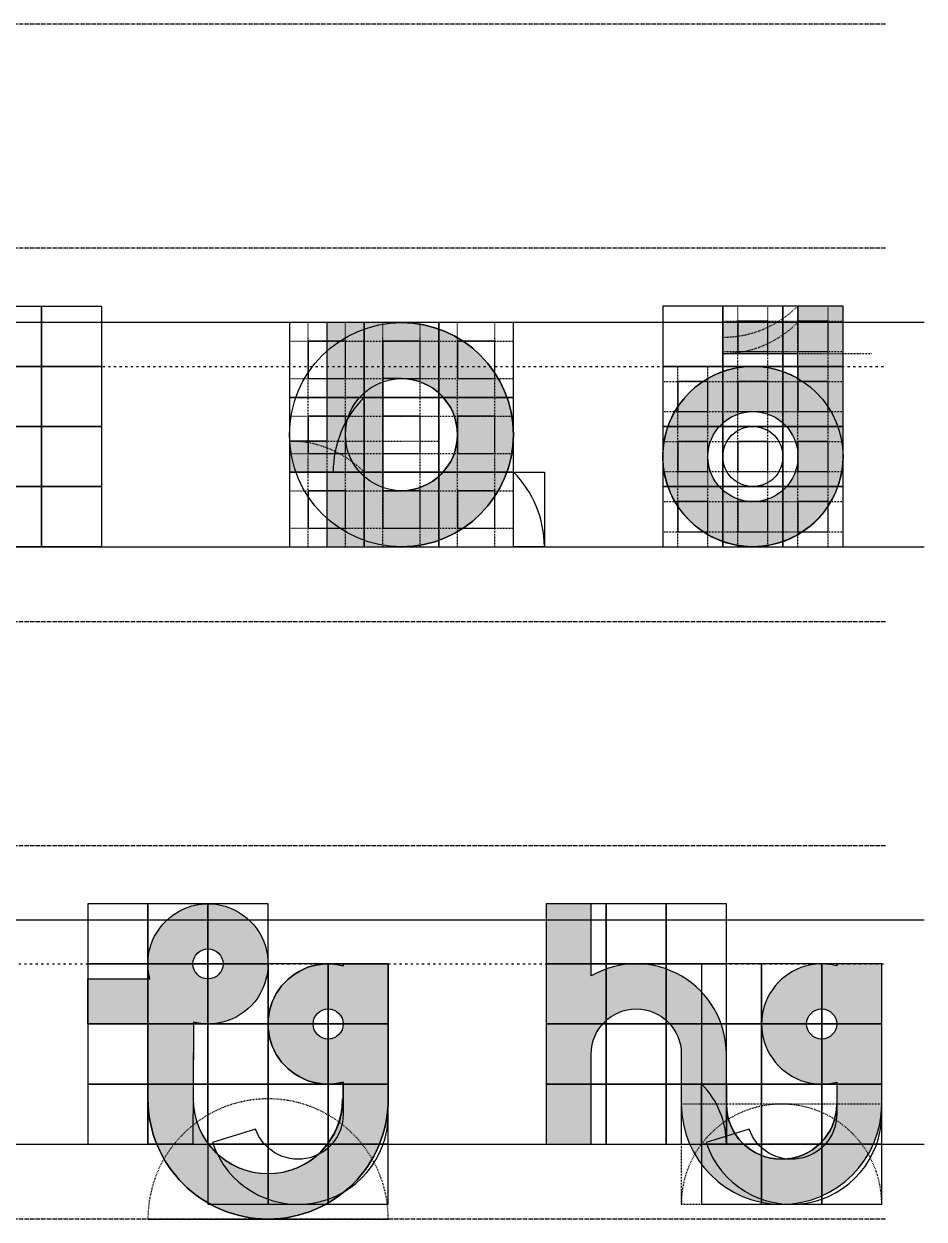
# Model space of a CAD drawing. Header units: millimetres. Extents: x -19 to 3010, y -292 to 470.
# Drawn here: x 1239.4 to 1360, y -250 to -90 of the extents above; entities that cross this region are included whole.
import ezdxf

# ---------------------------------------------------------------- set-up
doc = ezdxf.new("R2010")
doc.units = ezdxf.units.MM
doc.linetypes.add('ACAD_ISO02W100', pattern=[15, 12, -3])
doc.linetypes.add('ACAD_ISO03W100', pattern=[30, 12, -18])
for name, color, linetype in [('GUIDES', 252, 'Continuous'), ('guides_minor', 12, 'Continuous'), ('Lettering', 7, 'Continuous'), ('LINES', 252, 'Continuous'), ('Outlines', 5, 'Continuous')]:
    doc.layers.add(name, color=color, linetype=linetype)

msp = doc.modelspace()

# ---------------------------------------------------------------- hatches: boundary and pattern name
at = {"layer": 'Lettering'}
h = msp.add_hatch(color=256, dxfattribs=at)
h.dxf.hatch_style = 1
edge = h.paths.add_edge_path(flags=16)
edge.add_arc((1337.071067811866, -147.9289321881345), 6.035533905932425, 0, 360)
edge = h.paths.add_edge_path()
edge.add_line((1349.142135623731, -127.8104858350254), (1343.106601717798, -127.8104858350254))
edge.add_line((1343.106601717798, -127.8104858350254), (1343.106601717798, -130))
edge.add_line((1343.106601717798, -130), (1333.047378541244, -130))
edge.add_line((1333.047378541244, -130), (1333.047378541244, -134.142135623731))
edge.add_line((1333.047378541244, -134.142135623731), (1343.047378541244, -134.142135623731))
edge.add_line((1343.047378541244, -134.142135623731), (1343.106601717798, -137.4750808122542))
edge.add_arc((1337.071067811866, -147.9289321881344), 12.07106781186548, 60.00000000000048, 359.9999999999994)
edge.add_line((1349.142135623731, -147.9289321881345), (1349.142135623731, -127.8104858350254))
h = msp.add_hatch(color=256, dxfattribs=at)
h.dxf.hatch_style = 1
edge = h.paths.add_edge_path(flags=16)
edge.add_line((1290, -137.5), (1287.5, -137.5))
edge.add_line((1287.5, -137.5), (1287.5, -152.5))
edge.add_line((1287.5, -152.5), (1290, -152.5))
edge.add_arc((1290, -145), 7.5, 270, 450)
edge = h.paths.add_edge_path()
edge.add_arc((1290, -145), 15, 270, 450)
edge.add_line((1290, -130), (1280, -130))
edge.add_line((1280, -130), (1280, -145.857864376269))
edge.add_line((1280, -145.857864376269), (1275, -145.857864376269))
edge.add_line((1275, -145.857864376269), (1275, -150))
edge.add_line((1275, -150), (1280, -150))
edge.add_line((1280, -150), (1280, -160))
edge.add_line((1280, -160), (1290, -160))
h = msp.add_hatch(color=256, dxfattribs=at)
h.dxf.hatch_style = 1
edge = h.paths.add_edge_path(flags=16)
edge.add_arc((1264.09307353786, -215.857864376269), 2.011844635310808, 0, 360)
edge = h.paths.add_edge_path()
edge.add_line((1282.199675255658, -233.9289576655252), (1282.199675255658, -231.6970836852287))
edge.add_arc((1280.187830620347, -223.9052429175127), 8.047378541243775, 75.5224878140694, 284.4775121859306, ccw=False)
edge.add_line((1282.199675255658, -216.1134021497967), (1282.199675255658, -215.857864376269))
edge.add_line((1282.199675255658, -215.857864376269), (1288.235209161591, -215.857864376269))
edge.add_line((1288.235209161591, -215.857864376269), (1288.235209161591, -233.9289321881345))
edge.add_arc((1272.140452079104, -233.9289321881345), 16.09475708248738, -180, 0, ccw=False)
edge.add_line((1256.045694996616, -233.9289321881345), (1256.045694996616, -223.9052429175127))
edge.add_line((1256.045694996616, -223.9052429175127), (1247.998316455373, -223.9052429175127))
edge.add_line((1247.998316455373, -223.9052429175127), (1247.998316455373, -217.86970901158))
edge.add_line((1247.998316455373, -217.86970901158), (1256.301232770144, -217.8697090115799))
edge.add_arc((1264.09307353786, -215.8578643762691), 8.047378541243443, -104.03624346792708, 194.4775121859295, ccw=False)
edge.add_line((1262.141297553455, -223.664968313887), (1262.103488402078, -233.9467654984897))
edge.add_arc((1272.151538644185, -233.8891275522188), 10.04821555305991, 180.3286582731011, 359.7728847130649)
edge = h.paths.add_edge_path(flags=16)
edge.add_arc((1280.187830620347, -223.9052429175127), 2.011844635310808, 0, 360)
h = msp.add_hatch(color=256, dxfattribs=at)
h.dxf.hatch_style = 1
edge = h.paths.add_edge_path()
edge.add_arc((1340.907798145914, -234.6252104430787), 7.386634192232577, -180, 0, ccw=False)
edge.add_line((1333.521163953681, -234.6252104430787), (1333.521163953681, -227.9289321881345))
edge.add_arc((1321.450096141816, -227.9289321881346), 12.0710678118653, 2.698094356339602e-13, 120.0000000000016)
edge.add_line((1315.414562235883, -217.4750808122545), (1315.414562235883, -207.8104858350254))
edge.add_line((1315.414562235883, -207.8104858350254), (1309.37902832995, -207.8104858350254))
edge.add_line((1309.37902832995, -207.8104858350254), (1309.37902832995, -240))
edge.add_line((1309.37902832995, -240), (1315.414562235883, -240))
edge.add_line((1315.414562235883, -240), (1315.414562235883, -227.9289321881345))
edge.add_arc((1321.450096141816, -227.9289321881345), 6.035533905932652, 0, 180, ccw=False)
edge.add_line((1327.485630047749, -227.9289321881345), (1327.485630047749, -234.6252104430787))
edge.add_arc((1340.907798145914, -234.6252104430787), 13.42216809816523, 180, 360)
edge.add_line((1354.329966244079, -234.6252104430787), (1354.329966244079, -215.857864376269))
edge.add_line((1354.329966244079, -215.857864376269), (1348.294432338146, -215.857864376269))
edge.add_line((1348.294432338146, -215.857864376269), (1348.294432338146, -216.1134021497967))
edge.add_arc((1346.282587702835, -223.9052429175127), 8.047378541243775, 75.52248781406941, 284.4775121859306)
edge.add_line((1348.294432338146, -231.6970836852287), (1348.294432338147, -234.6252104430787))
edge = h.paths.add_edge_path(flags=16)
edge.add_arc((1346.282587702835, -223.9052429175127), 2.011844635310808, 0, 360)

# ---------------------------------------------------------------- linework, layer by layer
at = {"layer": 'GUIDES', "linetype": 'ACAD_ISO02W100', "ltscale": 0.005}
for p, q in [((1335.059223176554, -135.857864376269), (1335.059223176554, -127.8104858350253)), ((1339.082912447176, -135.857864376269), (1339.082912447176, -127.8104858350253)), ((1343.106601717798, -135.857864376269), (1343.106601717798, -127.8104858350254)), ((1347.13029098842, -135.857864376269), (1347.13029098842, -127.8104858350254)), ((1277.5, -140), (1277.5, -130)), ((1282.5, -140), (1282.5, -130)), ((1287.5, -140), (1287.5, -130)), ((1292.5, -140), (1292.5, -130)), ((1297.5, -140), (1297.5, -130)), ((1302.5, -140), (1302.5, -130)), ((1333.047378541244, -129.8223304703363), (1341.094757082487, -129.8223304703363)), ((1341.094757082487, -129.8223304703363), (1349.142135623731, -129.8223304703363)), ((1275, -132.5), (1285, -132.5)), ((1285, -132.5), (1295, -132.5)), ((1295, -132.5), (1305, -132.5)), ((1333.047378541244, -133.8460197409581), (1341.094757082487, -133.8460197409581)), ((1341.094757082487, -133.8460197409581), (1349.142135623731, -133.8460197409581)), ((1327.011844635311, -143.9052429175127), (1327.011844635311, -135.857864376269)), ((1331.035533905933, -143.9052429175127), (1331.035533905933, -135.857864376269)), ((1335.059223176554, -143.9052429175127), (1335.059223176554, -135.857864376269)), ((1339.082912447176, -143.9052429175127), (1339.082912447176, -135.857864376269)), ((1343.106601717798, -143.9052429175127), (1343.106601717798, -135.857864376269)), ((1347.13029098842, -143.9052429175127), (1347.13029098842, -135.857864376269)), ((1275, -137.5), (1285, -137.5)), ((1285, -137.5), (1295, -137.5)), ((1295, -137.5), (1305, -137.5)), ((1325, -137.86970901158), (1333.047378541244, -137.86970901158)), ((1333.047378541244, -137.86970901158), (1341.094757082487, -137.86970901158)), ((1341.094757082487, -137.86970901158), (1349.142135623731, -137.86970901158)), ((1277.5, -150), (1277.5, -140)), ((1282.5, -150), (1282.5, -140)), ((1287.5, -150), (1287.5, -140)), ((1292.5, -150), (1292.5, -140)), ((1297.5, -150), (1297.5, -140)), ((1302.5, -150), (1302.5, -140)), ((1325, -141.8933982822018), (1333.047378541244, -141.8933982822018)), ((1333.047378541244, -141.8933982822018), (1341.094757082487, -141.8933982822018)), ((1341.094757082487, -141.8933982822018), (1349.142135623731, -141.8933982822018)), ((1275, -142.5), (1285, -142.5)), ((1285, -142.5), (1295, -142.5)), ((1295, -142.5), (1305, -142.5)), ((1327.011844635311, -151.9526214587564), (1327.011844635311, -143.9052429175127)), ((1331.035533905933, -151.9526214587564), (1331.035533905933, -143.9052429175127)), ((1335.059223176554, -151.9526214587564), (1335.059223176554, -143.9052429175127)), ((1339.082912447176, -151.9526214587564), (1339.082912447176, -143.9052429175127)), ((1343.106601717798, -151.9526214587564), (1343.106601717798, -143.9052429175127)), ((1347.13029098842, -151.9526214587564), (1347.13029098842, -143.9052429175127)), ((1325, -145.9170875528237), (1333.047378541244, -145.9170875528237)), ((1333.047378541244, -145.9170875528237), (1341.094757082487, -145.9170875528237)), ((1341.094757082487, -145.9170875528237), (1349.142135623731, -145.9170875528237)), ((1275, -147.5), (1285, -147.5)), ((1285, -147.5), (1295, -147.5)), ((1295, -147.5), (1305, -147.5)), ((1277.5, -160), (1277.5, -150)), ((1282.5, -160), (1282.5, -150)), ((1287.5, -160), (1287.5, -150)), ((1292.5, -160), (1292.5, -150)), ((1297.5, -160), (1297.5, -150)), ((1302.5, -160), (1302.5, -150)), ((1325, -149.9407768234455), (1333.047378541244, -149.9407768234455)), ((1333.047378541244, -149.9407768234455), (1341.094757082487, -149.9407768234455)), ((1341.094757082487, -149.9407768234455), (1349.142135623731, -149.9407768234455)), ((1327.011844635311, -160), (1327.011844635311, -151.9526214587563)), ((1331.035533905933, -160), (1331.035533905933, -151.9526214587563)), ((1335.059223176554, -160), (1335.059223176554, -151.9526214587563)), ((1339.082912447176, -160), (1339.082912447176, -151.9526214587563)), ((1343.106601717798, -160), (1343.106601717798, -151.9526214587563)), ((1347.13029098842, -160), (1347.13029098842, -151.9526214587563)), ((1275, -152.5), (1285, -152.5)), ((1285, -152.5), (1295, -152.5)), ((1295, -152.5), (1305, -152.5)), ((1325, -153.9644660940672), (1333.047378541244, -153.9644660940672)), ((1333.047378541244, -153.9644660940672), (1341.094757082487, -153.9644660940672)), ((1341.094757082487, -153.9644660940672), (1349.142135623731, -153.9644660940672)), ((1275, -157.5), (1285, -157.5)), ((1285, -157.5), (1295, -157.5)), ((1295, -157.5), (1305, -157.5)), ((1325, -157.9881553646891), (1333.047378541244, -157.9881553646891)), ((1333.047378541244, -157.9881553646891), (1341.094757082487, -157.9881553646891)), ((1341.094757082487, -157.9881553646891), (1349.142135623731, -157.9881553646891))]:
    msp.add_line(p, q, dxfattribs=at)
at = {"layer": 'GUIDES'}
for points in [[(1241.805435201142, -135.857864376269), (1233.758056659899, -135.857864376269), (1233.758056659899, -127.8104858350254), (1241.805435201142, -127.8104858350254)], [(1249.852813742386, -135.857864376269), (1241.805435201142, -135.857864376269), (1241.805435201142, -127.8104858350254), (1249.852813742386, -127.8104858350254)], [(1325, -135.857864376269), (1333.047378541244, -135.857864376269), (1333.047378541244, -127.8104858350253), (1325, -127.8104858350253)], [(1333.047378541244, -135.857864376269), (1341.094757082487, -135.857864376269), (1341.094757082487, -127.8104858350253), (1333.047378541244, -127.8104858350253)], [(1341.094757082487, -135.857864376269), (1349.142135623731, -135.857864376269), (1349.142135623731, -127.8104858350253), (1341.094757082487, -127.8104858350253)], [(1275, -140), (1285, -140), (1285, -130), (1275, -130)], [(1285, -140), (1295, -140), (1295, -130), (1285, -130)], [(1295, -140), (1305, -140), (1305, -130), (1295, -130)], [(1335.059223176554, -133.8460197409581), (1339.082912447176, -133.8460197409581), (1339.082912447176, -129.8223304703363), (1335.059223176554, -129.8223304703363)], [(1343.106601717798, -133.8460197409581), (1347.13029098842, -133.8460197409581), (1347.13029098842, -129.8223304703363), (1343.106601717798, -129.8223304703363)], [(1277.5, -137.5), (1282.5, -137.5), (1282.5, -132.5), (1277.5, -132.5)], [(1287.5, -137.5), (1292.5, -137.5), (1292.5, -132.5), (1287.5, -132.5)], [(1297.5, -137.5), (1302.5, -137.5), (1302.5, -132.5), (1297.5, -132.5)], [(1241.805435201142, -143.9052429175127), (1233.758056659899, -143.9052429175127), (1233.758056659899, -135.857864376269), (1241.805435201142, -135.857864376269)], [(1249.852813742386, -143.9052429175127), (1241.805435201142, -143.9052429175127), (1241.805435201142, -135.857864376269), (1249.852813742386, -135.857864376269)], [(1325, -143.9052429175127), (1333.047378541244, -143.9052429175127), (1333.047378541244, -135.857864376269), (1325, -135.857864376269)], [(1333.047378541244, -143.9052429175127), (1341.094757082487, -143.9052429175127), (1341.094757082487, -135.857864376269), (1333.047378541244, -135.857864376269)], [(1341.094757082487, -143.9052429175127), (1349.142135623731, -143.9052429175127), (1349.142135623731, -135.857864376269), (1341.094757082487, -135.857864376269)], [(1327.011844635311, -141.8933982822018), (1331.035533905933, -141.8933982822018), (1331.035533905933, -137.86970901158), (1327.011844635311, -137.86970901158)], [(1335.059223176554, -141.8933982822018), (1339.082912447176, -141.8933982822018), (1339.082912447176, -137.86970901158), (1335.059223176554, -137.86970901158)], [(1343.106601717798, -141.8933982822018), (1347.13029098842, -141.8933982822018), (1347.13029098842, -137.86970901158), (1343.106601717798, -137.86970901158)], [(1275, -150), (1285, -150), (1285, -140), (1275, -140)], [(1285, -150), (1295, -150), (1295, -140), (1285, -140)], [(1295, -150), (1305, -150), (1305, -140), (1295, -140)], [(1241.805435201142, -151.9526214587563), (1233.758056659899, -151.9526214587563), (1233.758056659899, -143.9052429175127), (1241.805435201142, -143.9052429175127)], [(1249.852813742386, -151.9526214587563), (1241.805435201142, -151.9526214587563), (1241.805435201142, -143.9052429175127), (1249.852813742386, -143.9052429175127)], [(1277.5, -147.5), (1282.5, -147.5), (1282.5, -142.5), (1277.5, -142.5)], [(1287.5, -147.5), (1292.5, -147.5), (1292.5, -142.5), (1287.5, -142.5)], [(1297.5, -147.5), (1302.5, -147.5), (1302.5, -142.5), (1297.5, -142.5)], [(1325, -151.9526214587563), (1333.047378541244, -151.9526214587563), (1333.047378541244, -143.9052429175127), (1325, -143.9052429175127)], [(1333.047378541244, -151.9526214587563), (1341.094757082487, -151.9526214587563), (1341.094757082487, -143.9052429175127), (1333.047378541244, -143.9052429175127)], [(1341.094757082487, -151.9526214587563), (1349.142135623731, -151.9526214587563), (1349.142135623731, -143.9052429175127), (1341.094757082487, -143.9052429175127)], [(1327.011844635311, -149.9407768234455), (1331.035533905933, -149.9407768234455), (1331.035533905933, -145.9170875528237), (1327.011844635311, -145.9170875528237)], [(1335.059223176554, -149.9407768234455), (1339.082912447176, -149.9407768234455), (1339.082912447176, -145.9170875528237), (1335.059223176554, -145.9170875528237)], [(1343.106601717798, -149.9407768234455), (1347.13029098842, -149.9407768234455), (1347.13029098842, -145.9170875528237), (1343.106601717798, -145.9170875528237)], [(1275, -160), (1285, -160), (1285, -150), (1275, -150)], [(1285, -160), (1295, -160), (1295, -150), (1285, -150)], [(1295, -160), (1305, -160), (1305, -150), (1295, -150)], [(1309.142135623731, -160), (1305, -160), (1305, -150), (1309.142135623731, -150)], [(1241.805435201142, -160), (1233.758056659899, -160), (1233.758056659899, -151.9526214587563), (1241.805435201142, -151.9526214587563)], [(1249.852813742386, -160), (1241.805435201142, -160), (1241.805435201142, -151.9526214587563), (1249.852813742386, -151.9526214587563)], [(1325, -160), (1333.047378541244, -160), (1333.047378541244, -151.9526214587563), (1325, -151.9526214587563)], [(1333.047378541244, -160), (1341.094757082487, -160), (1341.094757082487, -151.9526214587563), (1333.047378541244, -151.9526214587563)], [(1341.094757082487, -160), (1349.142135623731, -160), (1349.142135623731, -151.9526214587563), (1341.094757082487, -151.9526214587563)], [(1277.5, -157.5), (1282.5, -157.5), (1282.5, -152.5), (1277.5, -152.5)], [(1287.5, -157.5), (1292.5, -157.5), (1292.5, -152.5), (1287.5, -152.5)], [(1297.5, -157.5), (1302.5, -157.5), (1302.5, -152.5), (1297.5, -152.5)], [(1327.011844635311, -157.9881553646891), (1331.035533905933, -157.9881553646891), (1331.035533905933, -153.9644660940672), (1327.011844635311, -153.9644660940672)], [(1335.059223176554, -157.9881553646891), (1339.082912447176, -157.9881553646891), (1339.082912447176, -153.9644660940672), (1335.059223176554, -153.9644660940672)], [(1343.106601717798, -157.9881553646891), (1347.13029098842, -157.9881553646891), (1347.13029098842, -153.9644660940672), (1343.106601717798, -153.9644660940672)], [(1247.998316455374, -215.857864376269), (1256.045694996617, -215.857864376269), (1256.045694996617, -207.8104858350253), (1247.998316455374, -207.8104858350253)], [(1256.045694996617, -215.857864376269), (1264.093073537861, -215.857864376269), (1264.093073537861, -207.8104858350253), (1256.045694996617, -207.8104858350253)], [(1264.093073537861, -215.857864376269), (1272.140452079105, -215.857864376269), (1272.140452079105, -207.8104858350253), (1264.093073537861, -207.8104858350253)], [(1309.379028329951, -215.857864376269), (1317.426406871195, -215.857864376269), (1317.426406871195, -207.8104858350253), (1309.379028329951, -207.8104858350253)], [(1317.426406871195, -215.857864376269), (1325.473785412438, -215.857864376269), (1325.473785412438, -207.8104858350253), (1317.426406871195, -207.8104858350253)], [(1325.473785412438, -215.857864376269), (1333.521163953682, -215.857864376269), (1333.521163953682, -207.8104858350253), (1325.473785412438, -207.8104858350253)], [(1247.998316455374, -223.9052429175127), (1256.045694996617, -223.9052429175127), (1256.045694996617, -215.857864376269), (1247.998316455374, -215.857864376269)], [(1256.045694996617, -223.9052429175127), (1264.093073537861, -223.9052429175127), (1264.093073537861, -215.857864376269), (1256.045694996617, -215.857864376269)], [(1264.093073537861, -223.9052429175127), (1272.140452079105, -223.9052429175127), (1272.140452079105, -215.857864376269), (1264.093073537861, -215.857864376269)], [(1272.140452079105, -223.9052429175127), (1280.187830620348, -223.9052429175127), (1280.187830620348, -215.857864376269), (1272.140452079105, -215.857864376269)], [(1280.187830620348, -223.9052429175127), (1288.235209161592, -223.9052429175127), (1288.235209161592, -215.857864376269), (1280.187830620348, -215.857864376269)], [(1309.379028329951, -223.9052429175127), (1317.426406871195, -223.9052429175127), (1317.426406871195, -215.857864376269), (1309.379028329951, -215.857864376269)], [(1317.426406871195, -223.9052429175127), (1325.473785412438, -223.9052429175127), (1325.473785412438, -215.857864376269), (1317.426406871195, -215.857864376269)], [(1325.473785412438, -223.9052429175127), (1333.521163953682, -223.9052429175127), (1333.521163953682, -215.857864376269), (1325.473785412438, -215.857864376269)], [(1330.187830620349, -223.9052429175127), (1338.235209161593, -223.9052429175127), (1338.235209161593, -215.857864376269), (1330.187830620349, -215.857864376269)], [(1338.235209161593, -223.9052429175127), (1346.282587702836, -223.9052429175127), (1346.282587702836, -215.857864376269), (1338.235209161593, -215.857864376269)], [(1346.282587702836, -223.9052429175127), (1354.32996624408, -223.9052429175127), (1354.32996624408, -215.857864376269), (1346.282587702836, -215.857864376269)], [(1247.998316455374, -231.9526214587563), (1256.045694996617, -231.9526214587563), (1256.045694996617, -223.9052429175127), (1247.998316455374, -223.9052429175127)], [(1256.045694996617, -231.9526214587563), (1264.093073537861, -231.9526214587563), (1264.093073537861, -223.9052429175127), (1256.045694996617, -223.9052429175127)], [(1264.093073537861, -231.9526214587563), (1272.140452079105, -231.9526214587563), (1272.140452079105, -223.9052429175127), (1264.093073537861, -223.9052429175127)], [(1272.140452079105, -231.9526214587563), (1280.187830620348, -231.9526214587563), (1280.187830620348, -223.9052429175127), (1272.140452079105, -223.9052429175127)], [(1280.187830620348, -231.9526214587563), (1288.235209161592, -231.9526214587563), (1288.235209161592, -223.9052429175127), (1280.187830620348, -223.9052429175127)], [(1309.379028329951, -231.9526214587563), (1317.426406871195, -231.9526214587563), (1317.426406871195, -223.9052429175127), (1309.379028329951, -223.9052429175127)], [(1317.426406871195, -231.9526214587563), (1325.473785412438, -231.9526214587563), (1325.473785412438, -223.9052429175127), (1317.426406871195, -223.9052429175127)], [(1325.473785412438, -231.9526214587563), (1333.521163953682, -231.9526214587563), (1333.521163953682, -223.9052429175127), (1325.473785412438, -223.9052429175127)], [(1330.187830620349, -231.9526214587563), (1338.235209161593, -231.9526214587563), (1338.235209161593, -223.9052429175127), (1330.187830620349, -223.9052429175127)], [(1338.235209161593, -231.9526214587563), (1346.282587702836, -231.9526214587563), (1346.282587702836, -223.9052429175127), (1338.235209161593, -223.9052429175127)], [(1346.282587702836, -231.9526214587563), (1354.32996624408, -231.9526214587563), (1354.32996624408, -223.9052429175127), (1346.282587702836, -223.9052429175127)], [(1247.998316455374, -239.9999999999999), (1256.045694996617, -239.9999999999999), (1256.045694996617, -231.9526214587563), (1247.998316455374, -231.9526214587563)], [(1256.045694996617, -239.9999999999999), (1264.093073537861, -239.9999999999999), (1264.093073537861, -231.9526214587563), (1256.045694996617, -231.9526214587563)], [(1264.093073537861, -239.9999999999999), (1272.140452079105, -239.9999999999999), (1272.140452079105, -231.9526214587563), (1264.093073537861, -231.9526214587563)], [(1272.140452079105, -240), (1280.187830620348, -240), (1280.187830620348, -231.9526214587563), (1272.140452079105, -231.9526214587563)], [(1280.187830620348, -240), (1288.235209161592, -240), (1288.235209161592, -231.9526214587563), (1280.187830620348, -231.9526214587563)], [(1309.379028329951, -239.9999999999999), (1317.426406871195, -239.9999999999999), (1317.426406871195, -231.9526214587563), (1309.379028329951, -231.9526214587563)], [(1317.426406871195, -239.9999999999999), (1325.473785412438, -239.9999999999999), (1325.473785412438, -231.9526214587563), (1317.426406871195, -231.9526214587563)], [(1325.473785412438, -239.9999999999999), (1333.521163953682, -239.9999999999999), (1333.521163953682, -231.9526214587563), (1325.473785412438, -231.9526214587563)], [(1330.187830620349, -240), (1338.235209161593, -240), (1338.235209161593, -231.9526214587563), (1330.187830620349, -231.9526214587563)], [(1333.521163953682, -239.9999999999999), (1330.187830620349, -239.9999999999999), (1330.187830620349, -231.9526214587563), (1333.521163953682, -231.9526214587563)], [(1338.235209161593, -240), (1346.282587702836, -240), (1346.282587702836, -231.9526214587563), (1338.235209161593, -231.9526214587563)], [(1346.282587702836, -240), (1354.32996624408, -240), (1354.32996624408, -231.9526214587563), (1346.282587702836, -231.9526214587563)], [(1264.093073537861, -248.0473785412437), (1272.140452079105, -248.0473785412437), (1272.140452079105, -240), (1264.093073537861, -240)], [(1272.140452079105, -248.0473785412437), (1280.187830620348, -248.0473785412437), (1280.187830620348, -240), (1272.140452079105, -240)], [(1280.187830620348, -248.0473785412437), (1288.235209161592, -248.0473785412437), (1288.235209161592, -240), (1280.187830620348, -240)], [(1330.187830620349, -248.0473785412437), (1338.235209161593, -248.0473785412437), (1338.235209161593, -240), (1330.187830620349, -240)], [(1338.235209161593, -248.0473785412437), (1346.282587702836, -248.0473785412437), (1346.282587702836, -240), (1338.235209161593, -240)], [(1346.282587702836, -248.0473785412437), (1354.32996624408, -248.0473785412437), (1354.32996624408, -240), (1346.282587702836, -240)]]:
    msp.add_lwpolyline(points, close=True, dxfattribs=at)
for centre, radius, end in [((1295, -160), 14.14213562373095, 44.99999999999967), ((1322.140452079105, -239.9999999999999), 11.38071187457704, 44.99999999999954)]:
    msp.add_arc(centre, radius, 0, end, dxfattribs=at)
at = {"layer": 'guides_minor', "linetype": 'ACAD_ISO03W100', "ltscale": 0.005}
msp.add_line((1280, -130), (1280, -160), dxfattribs=at)
at = {"layer": 'guides_minor', "linetype": 'ACAD_ISO02W100', "ltscale": 0.005}
for p, q in [((1333.047378541244, -134.142135623731), (1353.047378541244, -134.142135623731)), ((1275, -145.857864376269), (1295, -145.857864376269)), ((1354.32996624408, -234.6252104430787), (1327.485630047749, -234.6252104430787)), ((1327.48563004775, -240), (1327.48563004775, -248.0473785412438)), ((1327.48563004775, -248.0473785412438), (1354.32996624408, -248.0473785412438))]:
    msp.add_line(p, q, dxfattribs=at)
at = {"layer": 'guides_minor'}
msp.add_line((1256.045694996617, -250.0236892706218), (1288.235209161592, -250.0236892706218), dxfattribs=at)
for points in [[(1262.141297553456, -223.664968313887), (1262.08122890255, -239.9999999999999), (1256.045694996617, -240), (1256.045694996617, -223.9052429175127), (1247.998316455374, -223.9052429175127), (1247.998316455374, -217.86970901158), (1256.301232770145, -217.8697090115799, -3.637528271890709)], [(1315.414562235884, -217.4750808122545), (1315.414562235884, -207.8104858350254), (1309.379028329951, -207.8104858350254), (1309.379028329951, -240), (1315.414562235884, -240), (1315.414562235884, -227.9289321881345, -1), (1327.48563004775, -227.9289321881345), (1327.48563004775, -240), (1333.521163953682, -240), (1333.521163953682, -227.9289321881345, 0.5773502691896274), (1315.414562235884, -217.4750808122545)], [(1282.199675255659, -216.1134021497967, 1.290994448735839), (1282.199675255659, -231.6970836852287), (1282.199675255659, -235.9763107293782, -0.8430389971007476), (1270.473785412438, -237.9881553646891), (1264.712520926975, -239.7935175369621, 0.8508037970648128), (1288.235209161592, -235.9763107293782), (1288.235209161592, -215.857864376269), (1282.199675255659, -215.857864376269)], [(1348.294432338147, -216.1134021497967, 1.290994448735839), (1348.294432338147, -231.6970836852287), (1348.294432338147, -235.9763107293782, -0.8430389971007476), (1336.568542494926, -237.9881553646891), (1330.807278009462, -239.7935175369621, 0.8508037970648128), (1354.32996624408, -235.9763107293782), (1354.32996624408, -215.857864376269), (1348.294432338147, -215.857864376269)]]:
    msp.add_lwpolyline(points, format="xyb", close=True, dxfattribs=at)
for centre, radius in [((1290, -145), 15), ((1337.071067811866, -147.9289321881345), 12.07106781186553), ((1290, -145), 7.5), ((1337.071067811866, -147.9289321881345), 4.023689270621844), ((1264.093073537861, -215.857864376269), 2.011844635310808), ((1280.187830620348, -223.9052429175127), 2.011844635310808), ((1346.282587702836, -223.9052429175127), 2.011844635310808)]:
    msp.add_circle(centre, radius, dxfattribs=at)
at = {"layer": 'guides_minor', "linetype": 'ACAD_ISO03W100', "ltscale": 0.005}
msp.add_arc((1333.047378541244, -117.8104858350253), 14.14213562373095, 270, 315.0000000000003, dxfattribs=at)
at = {"layer": 'guides_minor', "linetype": 'ACAD_ISO02W100', "ltscale": 0.005}
for centre, radius, start, end in [((1333.047378541244, -120), 14.14213562373095, 270, 315.0000000000003), ((1275, -160), 14.14213562373095, 44.9999999999996, 90), ((1272.140452079105, -250.0236892706218), 16.09475708248738, 0, 179.9999999999999), ((1340.907798145915, -248.0473785412438), 13.42216809816512, 0, 180)]:
    msp.add_arc(centre, radius, start, end, dxfattribs=at)
at = {"layer": 'guides_minor'}
for centre, radius, start, end in [((1295, -150), 14.14213562373095, 135.0000000000004, 180), ((1272.140452079105, -233.9289321881345), 16.09475708248738, 180, 0), ((1272.111814693988, -233.9289576653899), 10.00834213465137, 180.1019463767504, 0), ((1340.907798145915, -234.6252104430787), 13.42216809816534, 180, 0), ((1340.907798145915, -234.6252104430787), 7.386634192232577, 180, 0)]:
    msp.add_arc(centre, radius, start, end, dxfattribs=at)
at = {"layer": 'LINES', "linetype": 'ACAD_ISO02W100', "ltscale": 0.05}
for p, q in [((815, -90), (1355, -90)), ((815, -120), (1355, -120)), ((815, -170), (1355, -170)), ((815, -200), (1355, -200)), ((815, -250), (1355, -250))]:
    msp.add_line(p, q, dxfattribs=at)
at = {"layer": 'LINES'}
for p, q in [((1360, -130), (810, -130)), ((810, -160), (1360, -160)), ((1360, -210), (810, -210)), ((810, -240), (1360, -240))]:
    msp.add_line(p, q, dxfattribs=at)
at = {"layer": 'LINES', "linetype": 'ACAD_ISO03W100', "ltscale": 0.025}
for p, q in [((815, -135.857864376269), (1355, -135.857864376269)), ((815, -215.857864376269), (1355, -215.857864376269))]:
    msp.add_line(p, q, dxfattribs=at)
at = {"layer": 'Outlines'}
for points in [[(1349.142135623731, -127.8104858350254), (1343.106601717798, -127.8104858350254), (1343.106601717798, -130), (1333.047378541244, -130), (1333.047378541244, -134.142135623731), (1343.047378541244, -134.142135623731), (1343.106601717798, -137.4750808122542, 3.732050807568772), (1349.142135623731, -147.9289321881345)], [(1290, -160, 0.9999999999999999), (1290, -130), (1280, -130), (1280, -145.857864376269), (1275, -145.857864376269), (1275, -150), (1280, -150), (1280, -160)], [(1290, -137.5), (1287.5, -137.5), (1287.5, -152.5), (1290, -152.5, 1)], [(1348.294432338147, -234.6252104430787, -0.9999999999999999), (1333.521163953681, -234.6252104430787), (1333.521163953681, -227.9289321881345, 0.5773502691896274), (1315.414562235883, -217.4750808122545), (1315.414562235883, -207.8104858350254), (1309.37902832995, -207.8104858350254), (1309.37902832995, -240), (1315.414562235883, -240), (1315.414562235883, -227.9289321881345, -1), (1327.485630047749, -227.9289321881345), (1327.485630047749, -234.6252104430787, 0.9999999999999999), (1354.329966244079, -234.6252104430787), (1354.329966244079, -215.857864376269), (1348.294432338146, -215.857864376269), (1348.294432338146, -216.1134021497967, 1.290994448735821), (1348.294432338146, -231.6970836852287)]]:
    msp.add_lwpolyline(points, format="xyb", close=True, dxfattribs=at)
msp.add_lwpolyline([(1282.199675255658, -233.9289576655252), (1282.199675255658, -231.6970836852287, -1.290994448735821), (1282.199675255658, -216.1134021497967), (1282.199675255658, -215.857864376269), (1288.235209161591, -215.857864376269), (1288.235209161591, -233.9289321881345, -0.9999999999999999), (1256.045694996616, -233.9289321881345), (1256.045694996616, -223.9052429175127), (1247.998316455373, -223.9052429175127), (1247.998316455373, -217.86970901158), (1256.301232770144, -217.8697090115799, -3.637528271890709), (1262.141297553455, -223.664968313887), (1262.103488402078, -233.9467654984897, 0.9951616842672785), (1282.199675255659, -233.9289576653899)], format="xyb", dxfattribs=at)
for centre, radius in [((1337.071067811866, -147.9289321881345), 6.035533905932425), ((1264.09307353786, -215.857864376269), 2.011844635310808), ((1280.187830620347, -223.9052429175127), 2.011844635310808), ((1346.282587702835, -223.9052429175127), 2.011844635310808)]:
    msp.add_circle(centre, radius, dxfattribs=at)

doc.saveas('drawing.dxf')
